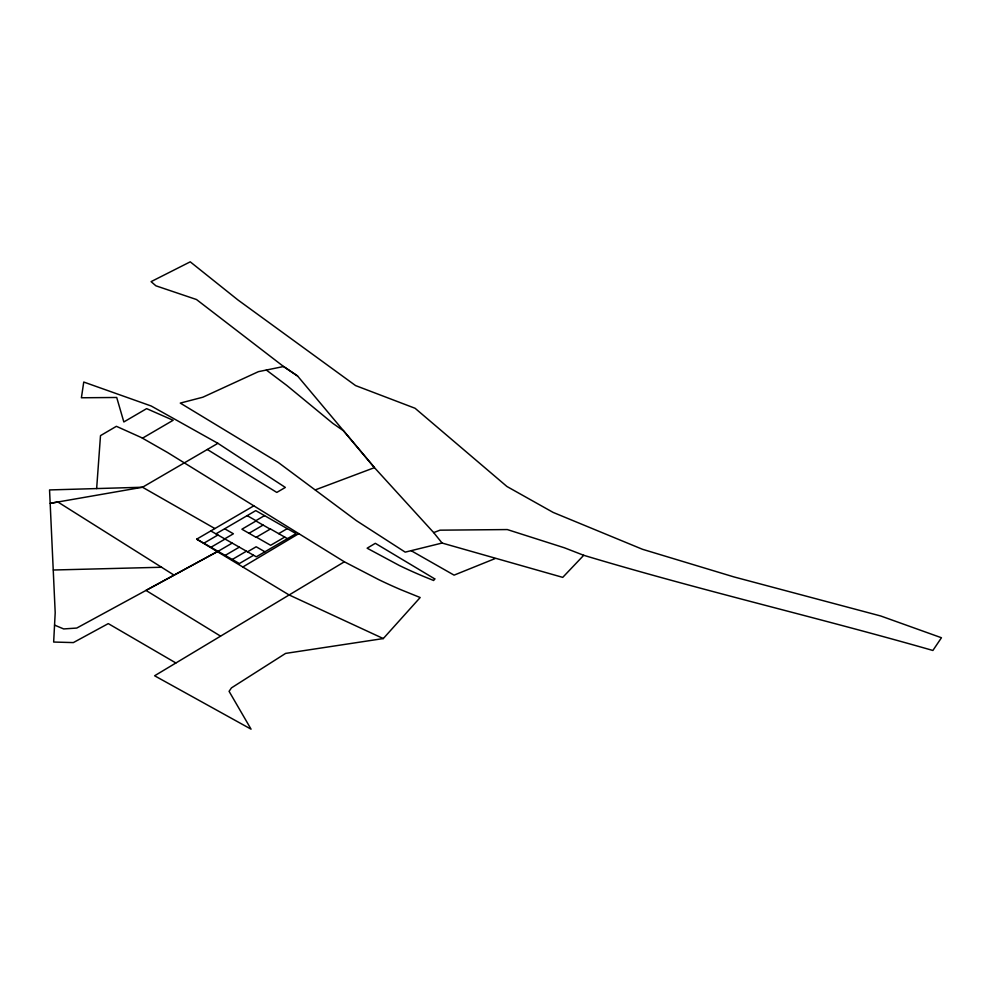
<?xml version="1.0" encoding="UTF-8"?>
<svg xmlns="http://www.w3.org/2000/svg" width="991" height="991" viewBox="0 0 991 991"><rect width="100%" height="100%" fill="white"/><g stroke="black" fill="none" stroke-linecap="round" stroke-linejoin="round"><path stroke-width="1.49" d="M175.878 662.967L108.279 623.612L73.359 642.589L53.663 642.044L55.199 612.698L49.55 489.938L142.518 487.238L217.896 443.324L285.346 487.436L276.799 492.428L207.33 449.48M96.647 488.563L100.5 435.631L116.393 426.316L141.354 437.551L167.479 452.466L344.36 561.798L378.748 579.648A460.902 266.096 0 0 0 401.008 589.769L420.172 597.523L383.294 638.563L285.606 653.403L231.46 687.878L229.082 691.334L251.057 729.165L154.608 675.775L344.36 561.798M297.548 375.973L283.575 366.521L196.478 299.517L155.897 285.804L151.09 281.642L190.235 261.835L237.976 299.988L355.558 385.573L415.068 408.267L506.934 486.494L553.151 512.421L642.416 549.262L733.984 576.935L880.751 615.993L941.45 637.746L932.878 650.468C816.894 617.257 699.274 590.041 583.724 555.294L562.739 577.369L442.085 543.043L405.208 552.136L356.45 520.696L278.248 462.45L180.288 403.089L202.845 397.218L258.44 371.65L283.575 366.521L297.548 375.961L374.462 467.641L433.674 532.601L442.085 543.043M242.82 567.001L298.811 533.629M142.456 438.195L173.128 420.283L146.643 408.626L123.838 421.955L116.715 397.478L81.398 397.775L83.752 382.043L151.189 406L217.896 443.324M383.294 638.563L288.963 594.873L196.714 539.154L253.807 505.844M216.038 533.802L255.765 510.613L296.049 533.616L256.322 556.806L210.786 530.941M203.836 543.217L217.909 535.004M224.796 538.807L233.405 533.777L224.647 528.773M264.535 515.617L255.926 520.634L247.155 515.63M210.947 547.28L225.019 539.067M218.057 551.343L232.129 543.13M249.014 533.282L263.086 525.069M225.168 555.406L239.24 547.193M232.278 559.469L246.35 551.256M247.552 551.801L256.161 546.772L264.931 551.789M278.682 533.641L287.291 528.612M253.461 555.319L239.388 563.532L196.714 539.154M284.714 537.085L270.642 545.298L256.409 537.172M495.091 558.577L454.076 575.139L411.129 550.674M433.674 532.601L439.992 530.173L507.293 529.566L564.412 547.8L583.724 555.294M315.349 489.864L374.462 467.641L343.53 430.812L332.803 423.343L286.82 385.462L266.344 370.039M53.415 570.011L161.558 567.248M54.567 625.11L63.684 628.938L76.753 628.059L217.351 551.615L145.974 590.413L220.498 636.098M214.886 528.562L142.518 487.238L50.194 503.329L57.862 501.991L174.082 575.139M287.44 538.646L270.481 528.959L256.124 537.345L241.903 529.219L255.975 521.006L270.196 529.132M434.764 578.905L433.649 580.491L424.309 576.712A432.126 249.484 0 0 1 399.323 565.489L367.128 548.196L375.329 543.316L434.764 578.905"/></g></svg>
